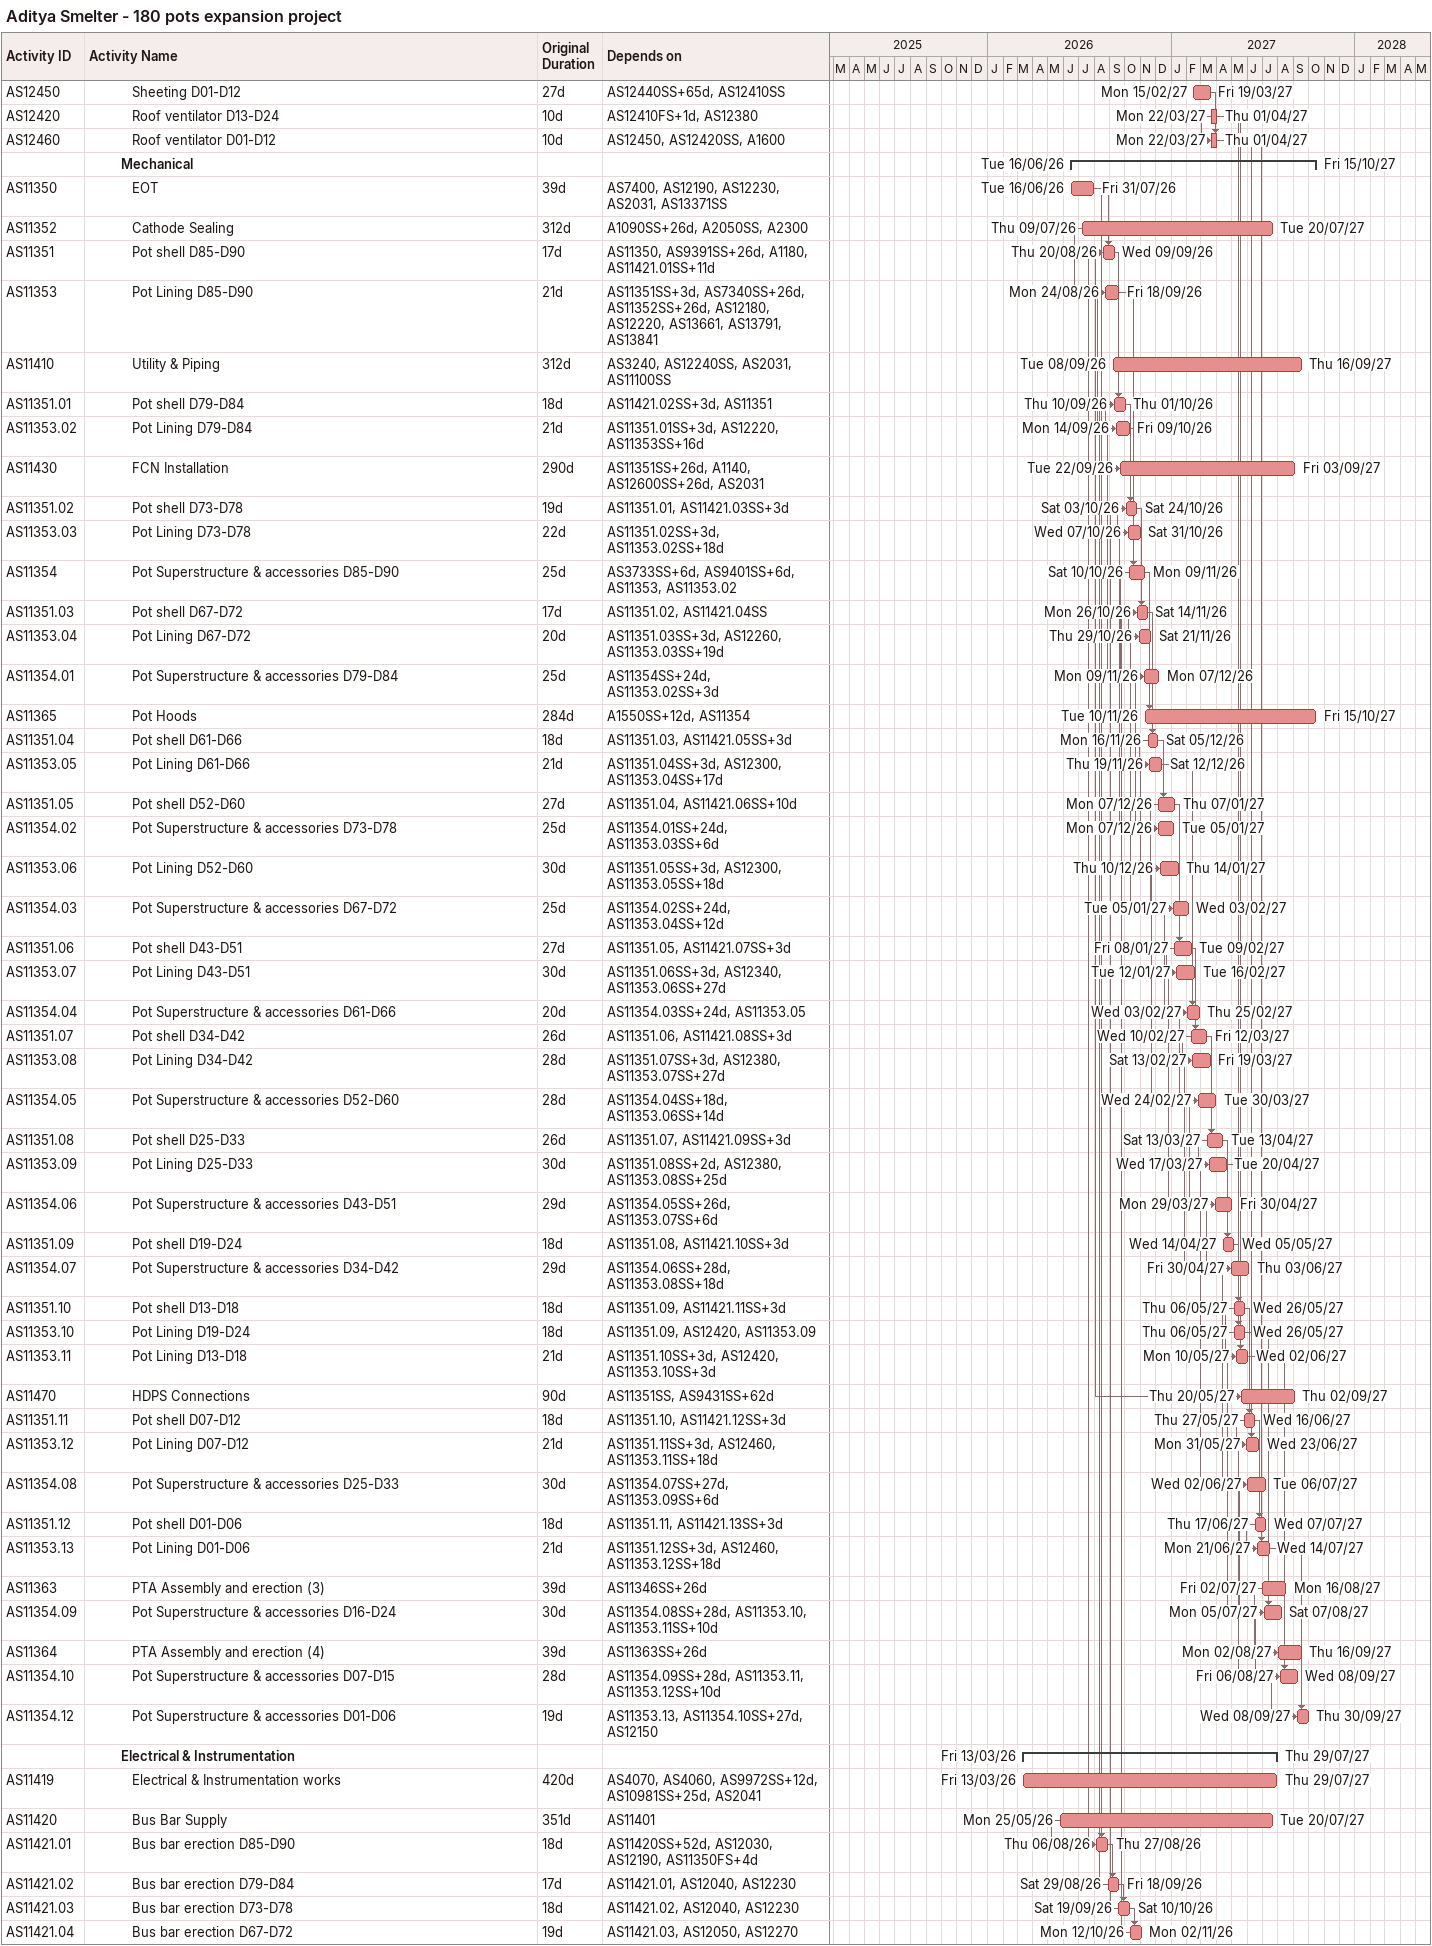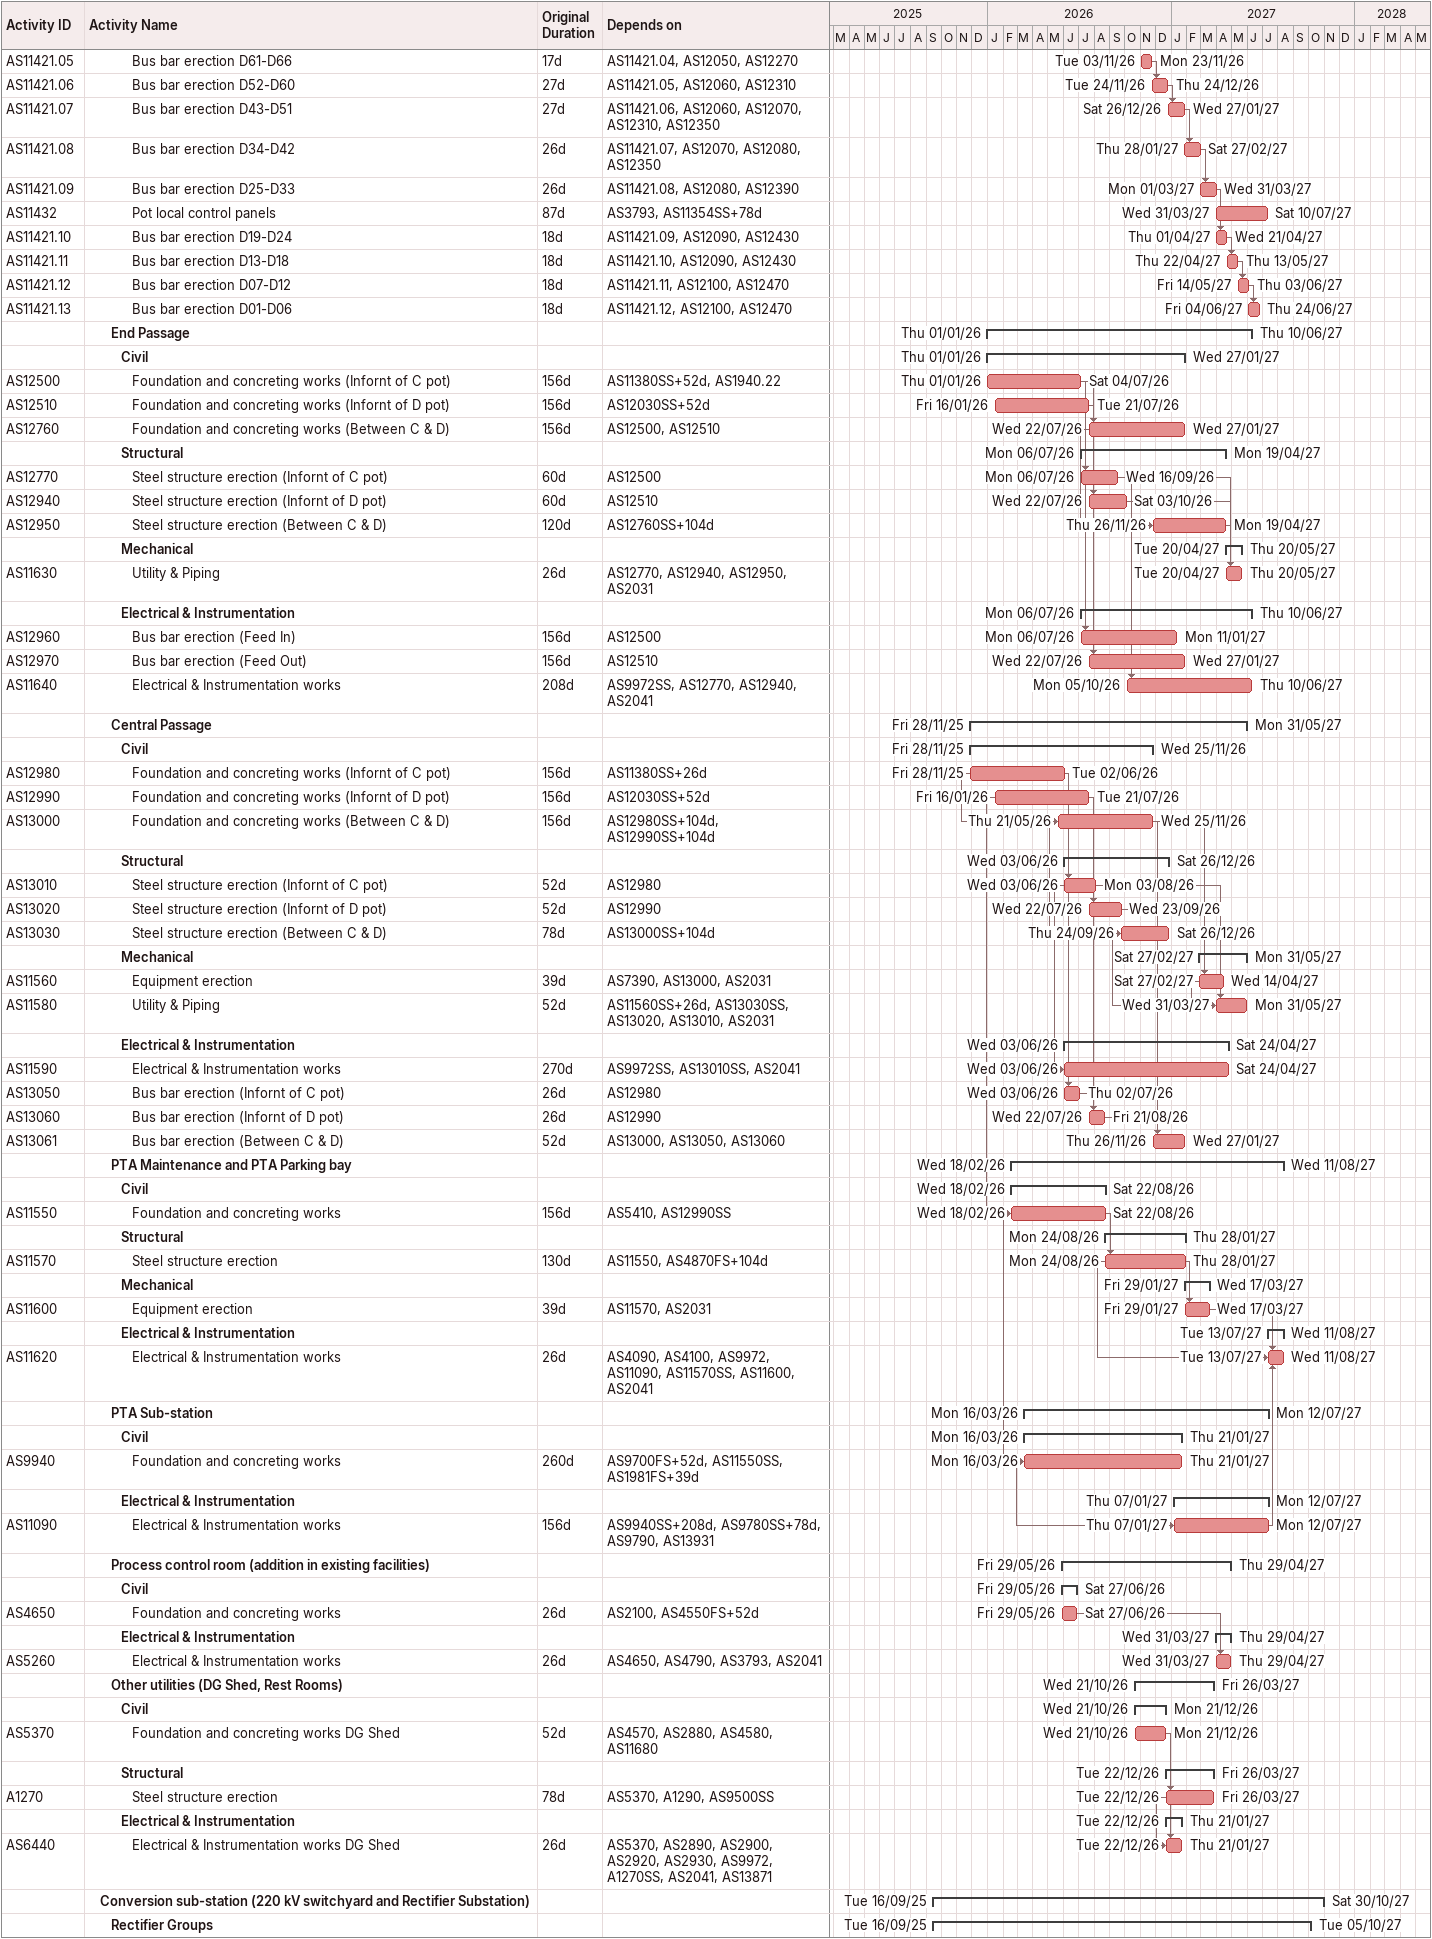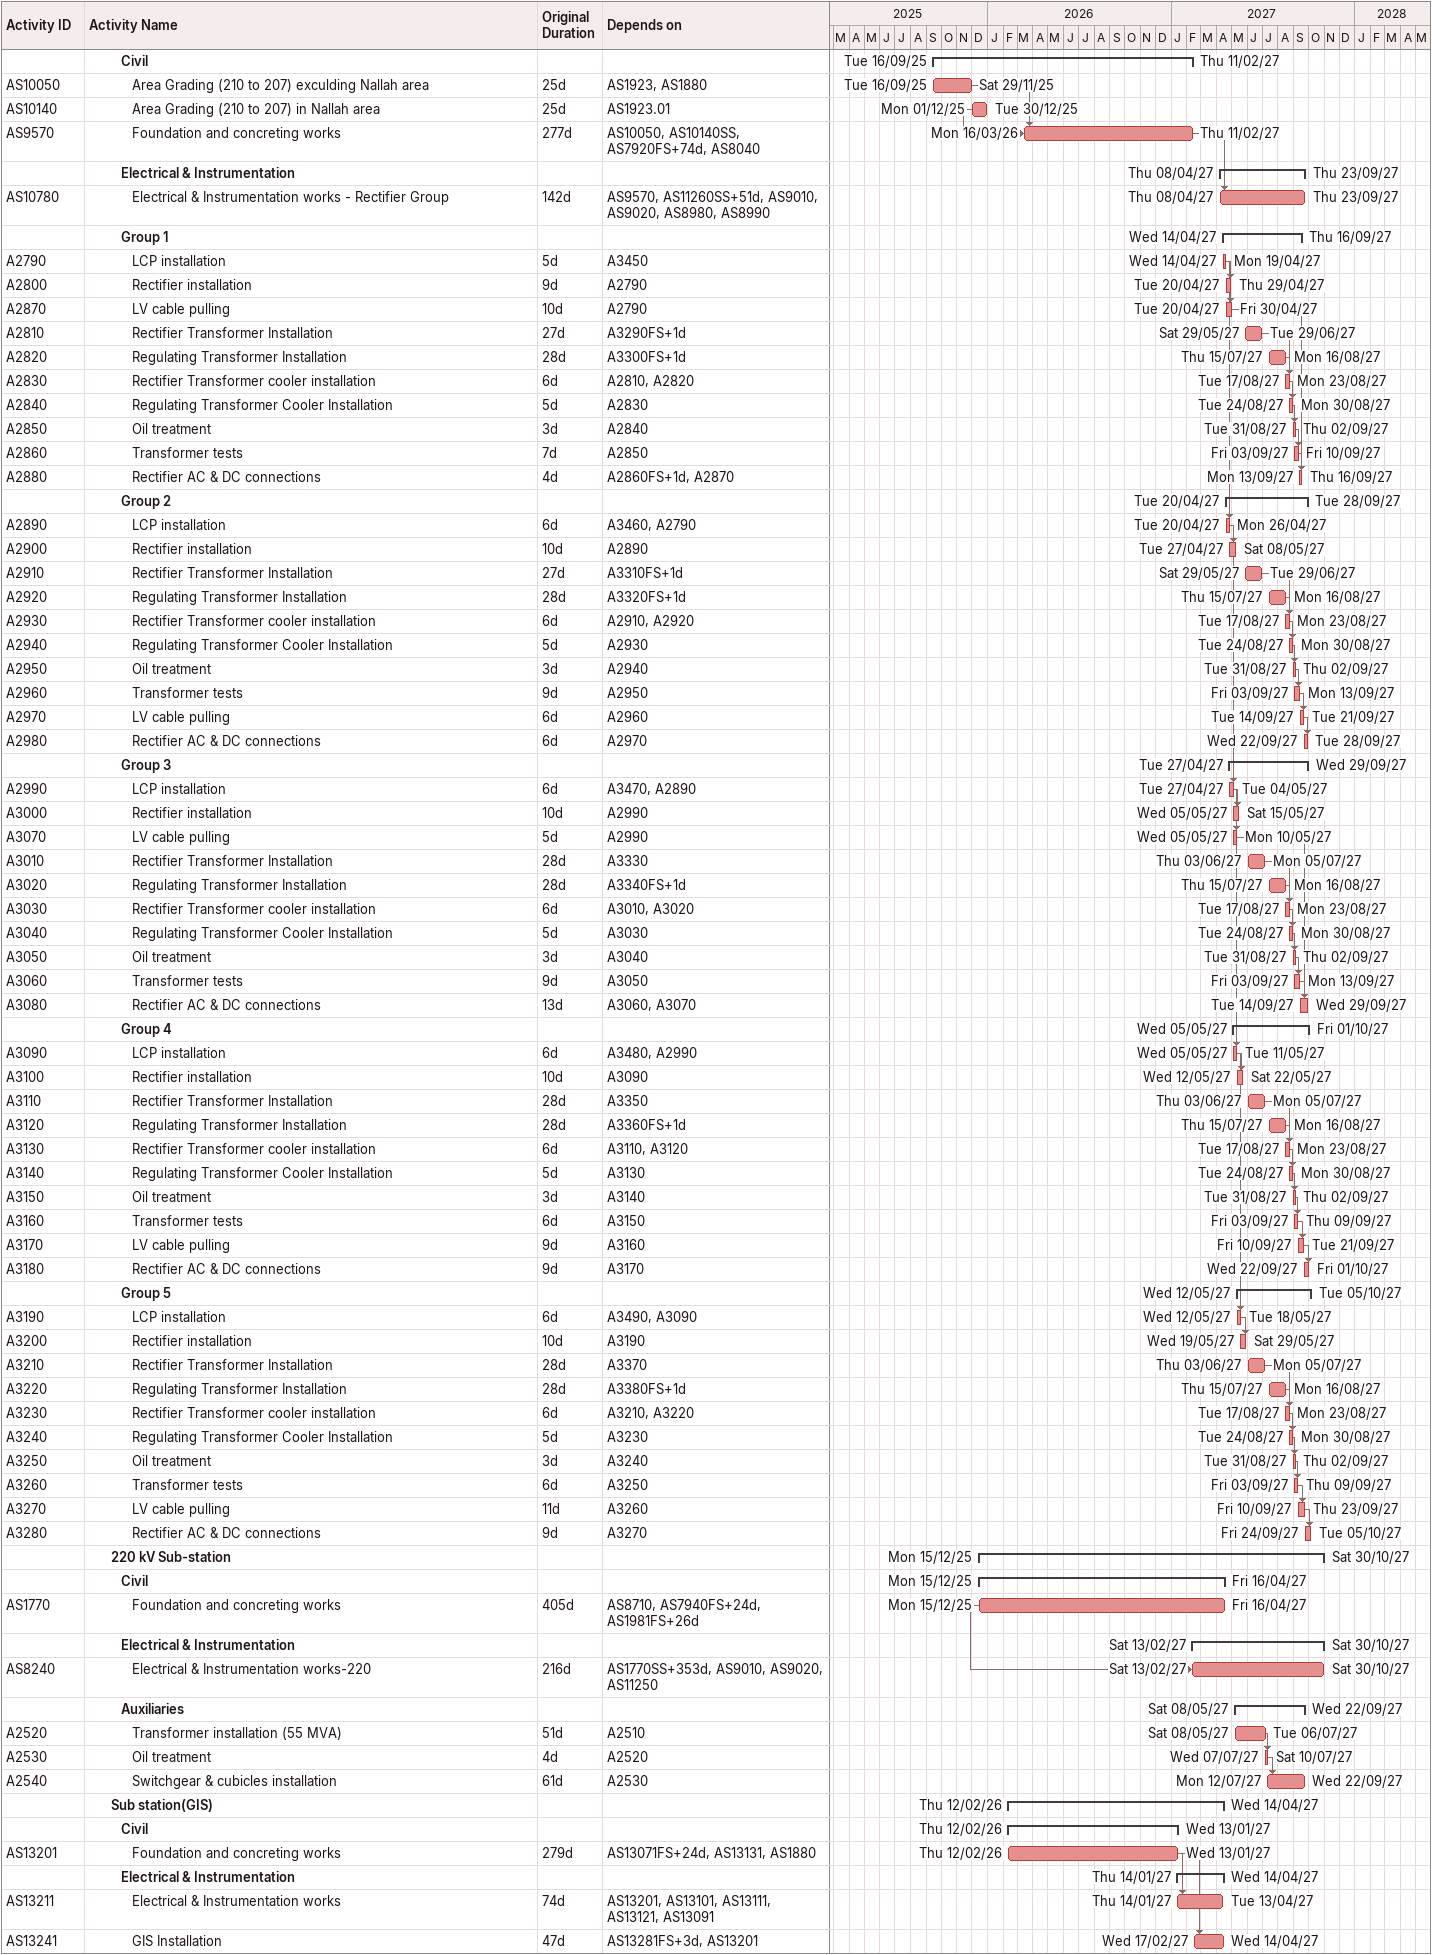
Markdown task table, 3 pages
Aditya Smelter - 180 pots expansion project

| ID | Level | Task | Original duration | Start | Finish | Predecessors |
|---|---|---|---|---|---|---|
| AS12450 | 5 | Sheeting D01-D12 | 27d | 2027-02-15 | 2027-03-19 | AS12440SS+65d, AS12410SS |
| AS12420 | 5 | Roof ventilator D13-D24 | 10d | 2027-03-22 | 2027-04-01 | AS12410FS+1d, AS12380 |
| AS12460 | 5 | Roof ventilator D01-D12 | 10d | 2027-03-22 | 2027-04-01 | AS12450, AS12420SS, A1600 |
|  | 4 | **Mechanical** |  | 2026-06-16 | 2027-10-15 |  |
| AS11350 | 5 | EOT | 39d | 2026-06-16 | 2026-07-31 | AS7400, AS12190, AS12230, AS2031, AS13371SS |
| AS11352 | 5 | Cathode Sealing | 312d | 2026-07-09 | 2027-07-20 | A1090SS+26d, A2050SS, A2300 |
| AS11351 | 5 | Pot shell D85-D90 | 17d | 2026-08-20 | 2026-09-09 | AS11350, AS9391SS+26d, A1180, AS11421.01SS+11d |
| AS11353 | 5 | Pot Lining D85-D90 | 21d | 2026-08-24 | 2026-09-18 | AS11351SS+3d, AS7340SS+26d, AS11352SS+26d, AS12180, AS12220, AS13661, AS13791, AS13841 |
| AS11410 | 5 | Utility & Piping | 312d | 2026-09-08 | 2027-09-16 | AS3240, AS12240SS, AS2031, AS11100SS |
| AS11351.01 | 5 | Pot shell D79-D84 | 18d | 2026-09-10 | 2026-10-01 | AS11421.02SS+3d, AS11351 |
| AS11353.02 | 5 | Pot Lining D79-D84 | 21d | 2026-09-14 | 2026-10-09 | AS11351.01SS+3d, AS12220, AS11353SS+16d |
| AS11430 | 5 | FCN Installation | 290d | 2026-09-22 | 2027-09-03 | AS11351SS+26d, A1140, AS12600SS+26d, AS2031 |
| AS11351.02 | 5 | Pot shell D73-D78 | 19d | 2026-10-03 | 2026-10-24 | AS11351.01, AS11421.03SS+3d |
| AS11353.03 | 5 | Pot Lining D73-D78 | 22d | 2026-10-07 | 2026-10-31 | AS11351.02SS+3d, AS11353.02SS+18d |
| AS11354 | 5 | Pot Superstructure & accessories D85-D90 | 25d | 2026-10-10 | 2026-11-09 | AS3733SS+6d, AS9401SS+6d, AS11353, AS11353.02 |
| AS11351.03 | 5 | Pot shell D67-D72 | 17d | 2026-10-26 | 2026-11-14 | AS11351.02, AS11421.04SS |
| AS11353.04 | 5 | Pot Lining D67-D72 | 20d | 2026-10-29 | 2026-11-21 | AS11351.03SS+3d, AS12260, AS11353.03SS+19d |
| AS11354.01 | 5 | Pot Superstructure & accessories D79-D84 | 25d | 2026-11-09 | 2026-12-07 | AS11354SS+24d, AS11353.02SS+3d |
| AS11365 | 5 | Pot Hoods | 284d | 2026-11-10 | 2027-10-15 | A1550SS+12d, AS11354 |
| AS11351.04 | 5 | Pot shell D61-D66 | 18d | 2026-11-16 | 2026-12-05 | AS11351.03, AS11421.05SS+3d |
| AS11353.05 | 5 | Pot Lining D61-D66 | 21d | 2026-11-19 | 2026-12-12 | AS11351.04SS+3d, AS12300, AS11353.04SS+17d |
| AS11351.05 | 5 | Pot shell D52-D60 | 27d | 2026-12-07 | 2027-01-07 | AS11351.04, AS11421.06SS+10d |
| AS11354.02 | 5 | Pot Superstructure & accessories D73-D78 | 25d | 2026-12-07 | 2027-01-05 | AS11354.01SS+24d, AS11353.03SS+6d |
| AS11353.06 | 5 | Pot Lining D52-D60 | 30d | 2026-12-10 | 2027-01-14 | AS11351.05SS+3d, AS12300, AS11353.05SS+18d |
| AS11354.03 | 5 | Pot Superstructure & accessories D67-D72 | 25d | 2027-01-05 | 2027-02-03 | AS11354.02SS+24d, AS11353.04SS+12d |
| AS11351.06 | 5 | Pot shell D43-D51 | 27d | 2027-01-08 | 2027-02-09 | AS11351.05, AS11421.07SS+3d |
| AS11353.07 | 5 | Pot Lining D43-D51 | 30d | 2027-01-12 | 2027-02-16 | AS11351.06SS+3d, AS12340, AS11353.06SS+27d |
| AS11354.04 | 5 | Pot Superstructure & accessories D61-D66 | 20d | 2027-02-03 | 2027-02-25 | AS11354.03SS+24d, AS11353.05 |
| AS11351.07 | 5 | Pot shell D34-D42 | 26d | 2027-02-10 | 2027-03-12 | AS11351.06, AS11421.08SS+3d |
| AS11353.08 | 5 | Pot Lining D34-D42 | 28d | 2027-02-13 | 2027-03-19 | AS11351.07SS+3d, AS12380, AS11353.07SS+27d |
| AS11354.05 | 5 | Pot Superstructure & accessories D52-D60 | 28d | 2027-02-24 | 2027-03-30 | AS11354.04SS+18d, AS11353.06SS+14d |
| AS11351.08 | 5 | Pot shell D25-D33 | 26d | 2027-03-13 | 2027-04-13 | AS11351.07, AS11421.09SS+3d |
| AS11353.09 | 5 | Pot Lining D25-D33 | 30d | 2027-03-17 | 2027-04-20 | AS11351.08SS+2d, AS12380, AS11353.08SS+25d |
| AS11354.06 | 5 | Pot Superstructure & accessories D43-D51 | 29d | 2027-03-29 | 2027-04-30 | AS11354.05SS+26d, AS11353.07SS+6d |
| AS11351.09 | 5 | Pot shell D19-D24 | 18d | 2027-04-14 | 2027-05-05 | AS11351.08, AS11421.10SS+3d |
| AS11354.07 | 5 | Pot Superstructure & accessories D34-D42 | 29d | 2027-04-30 | 2027-06-03 | AS11354.06SS+28d, AS11353.08SS+18d |
| AS11351.10 | 5 | Pot shell D13-D18 | 18d | 2027-05-06 | 2027-05-26 | AS11351.09, AS11421.11SS+3d |
| AS11353.10 | 5 | Pot Lining D19-D24 | 18d | 2027-05-06 | 2027-05-26 | AS11351.09, AS12420, AS11353.09 |
| AS11353.11 | 5 | Pot Lining D13-D18 | 21d | 2027-05-10 | 2027-06-02 | AS11351.10SS+3d, AS12420, AS11353.10SS+3d |
| AS11470 | 5 | HDPS Connections | 90d | 2027-05-20 | 2027-09-02 | AS11351SS, AS9431SS+62d |
| AS11351.11 | 5 | Pot shell D07-D12 | 18d | 2027-05-27 | 2027-06-16 | AS11351.10, AS11421.12SS+3d |
| AS11353.12 | 5 | Pot Lining D07-D12 | 21d | 2027-05-31 | 2027-06-23 | AS11351.11SS+3d, AS12460, AS11353.11SS+18d |
| AS11354.08 | 5 | Pot Superstructure & accessories D25-D33 | 30d | 2027-06-02 | 2027-07-06 | AS11354.07SS+27d, AS11353.09SS+6d |
| AS11351.12 | 5 | Pot shell D01-D06 | 18d | 2027-06-17 | 2027-07-07 | AS11351.11, AS11421.13SS+3d |
| AS11353.13 | 5 | Pot Lining D01-D06 | 21d | 2027-06-21 | 2027-07-14 | AS11351.12SS+3d, AS12460, AS11353.12SS+18d |
| AS11363 | 5 | PTA Assembly and erection (3) | 39d | 2027-07-02 | 2027-08-16 | AS11346SS+26d |
| AS11354.09 | 5 | Pot Superstructure & accessories D16-D24 | 30d | 2027-07-05 | 2027-08-07 | AS11354.08SS+28d, AS11353.10, AS11353.11SS+10d |
| AS11364 | 5 | PTA Assembly and erection (4) | 39d | 2027-08-02 | 2027-09-16 | AS11363SS+26d |
| AS11354.10 | 5 | Pot Superstructure & accessories D07-D15 | 28d | 2027-08-06 | 2027-09-08 | AS11354.09SS+28d, AS11353.11, AS11353.12SS+10d |
| AS11354.12 | 5 | Pot Superstructure & accessories D01-D06 | 19d | 2027-09-08 | 2027-09-30 | AS11353.13, AS11354.10SS+27d, AS12150 |
|  | 4 | **Electrical & Instrumentation** |  | 2026-03-13 | 2027-07-29 |  |
| AS11419 | 5 | Electrical & Instrumentation works | 420d | 2026-03-13 | 2027-07-29 | AS4070, AS4060, AS9972SS+12d, AS10981SS+25d, AS2041 |
| AS11420 | 5 | Bus Bar Supply | 351d | 2026-05-25 | 2027-07-20 | AS11401 |
| AS11421.01 | 5 | Bus bar erection D85-D90 | 18d | 2026-08-06 | 2026-08-27 | AS11420SS+52d, AS12030, AS12190, AS11350FS+4d |
| AS11421.02 | 5 | Bus bar erection D79-D84 | 17d | 2026-08-29 | 2026-09-18 | AS11421.01, AS12040, AS12230 |
| AS11421.03 | 5 | Bus bar erection D73-D78 | 18d | 2026-09-19 | 2026-10-10 | AS11421.02, AS12040, AS12230 |
| AS11421.04 | 5 | Bus bar erection D67-D72 | 19d | 2026-10-12 | 2026-11-02 | AS11421.03, AS12050, AS12270 |
| AS11421.05 | 5 | Bus bar erection D61-D66 | 17d | 2026-11-03 | 2026-11-23 | AS11421.04, AS12050, AS12270 |
| AS11421.06 | 5 | Bus bar erection D52-D60 | 27d | 2026-11-24 | 2026-12-24 | AS11421.05, AS12060, AS12310 |
| AS11421.07 | 5 | Bus bar erection D43-D51 | 27d | 2026-12-26 | 2027-01-27 | AS11421.06, AS12060, AS12070, AS12310, AS12350 |
| AS11421.08 | 5 | Bus bar erection D34-D42 | 26d | 2027-01-28 | 2027-02-27 | AS11421.07, AS12070, AS12080, AS12350 |
| AS11421.09 | 5 | Bus bar erection D25-D33 | 26d | 2027-03-01 | 2027-03-31 | AS11421.08, AS12080, AS12390 |
| AS11432 | 5 | Pot local control panels | 87d | 2027-03-31 | 2027-07-10 | AS3793, AS11354SS+78d |
| AS11421.10 | 5 | Bus bar erection D19-D24 | 18d | 2027-04-01 | 2027-04-21 | AS11421.09, AS12090, AS12430 |
| AS11421.11 | 5 | Bus bar erection D13-D18 | 18d | 2027-04-22 | 2027-05-13 | AS11421.10, AS12090, AS12430 |
| AS11421.12 | 5 | Bus bar erection D07-D12 | 18d | 2027-05-14 | 2027-06-03 | AS11421.11, AS12100, AS12470 |
| AS11421.13 | 5 | Bus bar erection D01-D06 | 18d | 2027-06-04 | 2027-06-24 | AS11421.12, AS12100, AS12470 |
|  | 3 | **End Passage** |  | 2026-01-01 | 2027-06-10 |  |
|  | 4 | **Civil** |  | 2026-01-01 | 2027-01-27 |  |
| AS12500 | 5 | Foundation and concreting works (Infornt of C pot) | 156d | 2026-01-01 | 2026-07-04 | AS11380SS+52d, AS1940.22 |
| AS12510 | 5 | Foundation and concreting works (Infornt of D pot) | 156d | 2026-01-16 | 2026-07-21 | AS12030SS+52d |
| AS12760 | 5 | Foundation and concreting works (Between C & D) | 156d | 2026-07-22 | 2027-01-27 | AS12500, AS12510 |
|  | 4 | **Structural** |  | 2026-07-06 | 2027-04-19 |  |
| AS12770 | 5 | Steel structure erection (Infornt of C pot) | 60d | 2026-07-06 | 2026-09-16 | AS12500 |
| AS12940 | 5 | Steel structure erection (Infornt of D pot) | 60d | 2026-07-22 | 2026-10-03 | AS12510 |
| AS12950 | 5 | Steel structure erection (Between C & D) | 120d | 2026-11-26 | 2027-04-19 | AS12760SS+104d |
|  | 4 | **Mechanical** |  | 2027-04-20 | 2027-05-20 |  |
| AS11630 | 5 | Utility & Piping | 26d | 2027-04-20 | 2027-05-20 | AS12770, AS12940, AS12950, AS2031 |
|  | 4 | **Electrical & Instrumentation** |  | 2026-07-06 | 2027-06-10 |  |
| AS12960 | 5 | Bus bar erection (Feed In) | 156d | 2026-07-06 | 2027-01-11 | AS12500 |
| AS12970 | 5 | Bus bar erection (Feed Out) | 156d | 2026-07-22 | 2027-01-27 | AS12510 |
| AS11640 | 5 | Electrical & Instrumentation works | 208d | 2026-10-05 | 2027-06-10 | AS9972SS, AS12770, AS12940, AS2041 |
|  | 3 | **Central Passage** |  | 2025-11-28 | 2027-05-31 |  |
|  | 4 | **Civil** |  | 2025-11-28 | 2026-11-25 |  |
| AS12980 | 5 | Foundation and concreting works (Infornt of C pot) | 156d | 2025-11-28 | 2026-06-02 | AS11380SS+26d |
| AS12990 | 5 | Foundation and concreting works (Infornt of D pot) | 156d | 2026-01-16 | 2026-07-21 | AS12030SS+52d |
| AS13000 | 5 | Foundation and concreting works (Between C & D) | 156d | 2026-05-21 | 2026-11-25 | AS12980SS+104d, AS12990SS+104d |
|  | 4 | **Structural** |  | 2026-06-03 | 2026-12-26 |  |
| AS13010 | 5 | Steel structure erection (Infornt of C pot) | 52d | 2026-06-03 | 2026-08-03 | AS12980 |
| AS13020 | 5 | Steel structure erection (Infornt of D pot) | 52d | 2026-07-22 | 2026-09-23 | AS12990 |
| AS13030 | 5 | Steel structure erection (Between C & D) | 78d | 2026-09-24 | 2026-12-26 | AS13000SS+104d |
|  | 4 | **Mechanical** |  | 2027-02-27 | 2027-05-31 |  |
| AS11560 | 5 | Equipment erection | 39d | 2027-02-27 | 2027-04-14 | AS7390, AS13000, AS2031 |
| AS11580 | 5 | Utility & Piping | 52d | 2027-03-31 | 2027-05-31 | AS11560SS+26d, AS13030SS, AS13020, AS13010, AS2031 |
|  | 4 | **Electrical & Instrumentation** |  | 2026-06-03 | 2027-04-24 |  |
| AS11590 | 5 | Electrical & Instrumentation works | 270d | 2026-06-03 | 2027-04-24 | AS9972SS, AS13010SS, AS2041 |
| AS13050 | 5 | Bus bar erection (Infornt of C pot) | 26d | 2026-06-03 | 2026-07-02 | AS12980 |
| AS13060 | 5 | Bus bar erection (Infornt of D pot) | 26d | 2026-07-22 | 2026-08-21 | AS12990 |
| AS13061 | 5 | Bus bar erection (Between C & D) | 52d | 2026-11-26 | 2027-01-27 | AS13000, AS13050, AS13060 |
|  | 3 | **PTA Maintenance and PTA Parking bay** |  | 2026-02-18 | 2027-08-11 |  |
|  | 4 | **Civil** |  | 2026-02-18 | 2026-08-22 |  |
| AS11550 | 5 | Foundation and concreting works | 156d | 2026-02-18 | 2026-08-22 | AS5410, AS12990SS |
|  | 4 | **Structural** |  | 2026-08-24 | 2027-01-28 |  |
| AS11570 | 5 | Steel structure erection | 130d | 2026-08-24 | 2027-01-28 | AS11550, AS4870FS+104d |
|  | 4 | **Mechanical** |  | 2027-01-29 | 2027-03-17 |  |
| AS11600 | 5 | Equipment erection | 39d | 2027-01-29 | 2027-03-17 | AS11570, AS2031 |
|  | 4 | **Electrical & Instrumentation** |  | 2027-07-13 | 2027-08-11 |  |
| AS11620 | 5 | Electrical & Instrumentation works | 26d | 2027-07-13 | 2027-08-11 | AS4090, AS4100, AS9972, AS11090, AS11570SS, AS11600, AS2041 |
|  | 3 | **PTA Sub-station** |  | 2026-03-16 | 2027-07-12 |  |
|  | 4 | **Civil** |  | 2026-03-16 | 2027-01-21 |  |
| AS9940 | 5 | Foundation and concreting works | 260d | 2026-03-16 | 2027-01-21 | AS9700FS+52d, AS11550SS, AS1981FS+39d |
|  | 4 | **Electrical & Instrumentation** |  | 2027-01-07 | 2027-07-12 |  |
| AS11090 | 5 | Electrical & Instrumentation works | 156d | 2027-01-07 | 2027-07-12 | AS9940SS+208d, AS9780SS+78d, AS9790, AS13931 |
|  | 3 | **Process control room (addition in existing facilities)** |  | 2026-05-29 | 2027-04-29 |  |
|  | 4 | **Civil** |  | 2026-05-29 | 2026-06-27 |  |
| AS4650 | 5 | Foundation and concreting works | 26d | 2026-05-29 | 2026-06-27 | AS2100, AS4550FS+52d |
|  | 4 | **Electrical & Instrumentation** |  | 2027-03-31 | 2027-04-29 |  |
| AS5260 | 5 | Electrical & Instrumentation works | 26d | 2027-03-31 | 2027-04-29 | AS4650, AS4790, AS3793, AS2041 |
|  | 3 | **Other utilities (DG Shed, Rest Rooms)** |  | 2026-10-21 | 2027-03-26 |  |
|  | 4 | **Civil** |  | 2026-10-21 | 2026-12-21 |  |
| AS5370 | 5 | Foundation and concreting works DG Shed | 52d | 2026-10-21 | 2026-12-21 | AS4570, AS2880, AS4580, AS11680 |
|  | 4 | **Structural** |  | 2026-12-22 | 2027-03-26 |  |
| A1270 | 5 | Steel structure erection | 78d | 2026-12-22 | 2027-03-26 | AS5370, A1290, AS9500SS |
|  | 4 | **Electrical & Instrumentation** |  | 2026-12-22 | 2027-01-21 |  |
| AS6440 | 5 | Electrical & Instrumentation works DG Shed | 26d | 2026-12-22 | 2027-01-21 | AS5370, AS2890, AS2900, AS2920, AS2930, AS9972, A1270SS, AS2041, AS13871 |
|  | 2 | **Conversion sub-station (220 kV switchyard and Rectifier Substation)** |  | 2025-09-16 | 2027-10-30 |  |
|  | 3 | **Rectifier Groups** |  | 2025-09-16 | 2027-10-05 |  |
|  | 4 | **Civil** |  | 2025-09-16 | 2027-02-11 |  |
| AS10050 | 5 | Area Grading (210 to 207) exculding Nallah area | 25d | 2025-09-16 | 2025-11-29 | AS1923, AS1880 |
| AS10140 | 5 | Area Grading (210 to 207) in Nallah area | 25d | 2025-12-01 | 2025-12-30 | AS1923.01 |
| AS9570 | 5 | Foundation and concreting works | 277d | 2026-03-16 | 2027-02-11 | AS10050, AS10140SS, AS7920FS+74d, AS8040 |
|  | 4 | **Electrical & Instrumentation** |  | 2027-04-08 | 2027-09-23 |  |
| AS10780 | 5 | Electrical & Instrumentation works - Rectifier Group | 142d | 2027-04-08 | 2027-09-23 | AS9570, AS11260SS+51d, AS9010, AS9020, AS8980, AS8990 |
|  | 4 | **Group 1** |  | 2027-04-14 | 2027-09-16 |  |
| A2790 | 5 | LCP installation | 5d | 2027-04-14 | 2027-04-19 | A3450 |
| A2800 | 5 | Rectifier installation | 9d | 2027-04-20 | 2027-04-29 | A2790 |
| A2870 | 5 | LV cable pulling | 10d | 2027-04-20 | 2027-04-30 | A2790 |
| A2810 | 5 | Rectifier Transformer Installation | 27d | 2027-05-29 | 2027-06-29 | A3290FS+1d |
| A2820 | 5 | Regulating Transformer Installation | 28d | 2027-07-15 | 2027-08-16 | A3300FS+1d |
| A2830 | 5 | Rectifier Transformer cooler installation | 6d | 2027-08-17 | 2027-08-23 | A2810, A2820 |
| A2840 | 5 | Regulating Transformer Cooler Installation | 5d | 2027-08-24 | 2027-08-30 | A2830 |
| A2850 | 5 | Oil treatment | 3d | 2027-08-31 | 2027-09-02 | A2840 |
| A2860 | 5 | Transformer tests | 7d | 2027-09-03 | 2027-09-10 | A2850 |
| A2880 | 5 | Rectifier AC & DC connections | 4d | 2027-09-13 | 2027-09-16 | A2860FS+1d, A2870 |
|  | 4 | **Group 2** |  | 2027-04-20 | 2027-09-28 |  |
| A2890 | 5 | LCP installation | 6d | 2027-04-20 | 2027-04-26 | A3460, A2790 |
| A2900 | 5 | Rectifier installation | 10d | 2027-04-27 | 2027-05-08 | A2890 |
| A2910 | 5 | Rectifier Transformer Installation | 27d | 2027-05-29 | 2027-06-29 | A3310FS+1d |
| A2920 | 5 | Regulating Transformer Installation | 28d | 2027-07-15 | 2027-08-16 | A3320FS+1d |
| A2930 | 5 | Rectifier Transformer cooler installation | 6d | 2027-08-17 | 2027-08-23 | A2910, A2920 |
| A2940 | 5 | Regulating Transformer Cooler Installation | 5d | 2027-08-24 | 2027-08-30 | A2930 |
| A2950 | 5 | Oil treatment | 3d | 2027-08-31 | 2027-09-02 | A2940 |
| A2960 | 5 | Transformer tests | 9d | 2027-09-03 | 2027-09-13 | A2950 |
| A2970 | 5 | LV cable pulling | 6d | 2027-09-14 | 2027-09-21 | A2960 |
| A2980 | 5 | Rectifier AC & DC connections | 6d | 2027-09-22 | 2027-09-28 | A2970 |
|  | 4 | **Group 3** |  | 2027-04-27 | 2027-09-29 |  |
| A2990 | 5 | LCP installation | 6d | 2027-04-27 | 2027-05-04 | A3470, A2890 |
| A3000 | 5 | Rectifier installation | 10d | 2027-05-05 | 2027-05-15 | A2990 |
| A3070 | 5 | LV cable pulling | 5d | 2027-05-05 | 2027-05-10 | A2990 |
| A3010 | 5 | Rectifier Transformer Installation | 28d | 2027-06-03 | 2027-07-05 | A3330 |
| A3020 | 5 | Regulating Transformer Installation | 28d | 2027-07-15 | 2027-08-16 | A3340FS+1d |
| A3030 | 5 | Rectifier Transformer cooler installation | 6d | 2027-08-17 | 2027-08-23 | A3010, A3020 |
| A3040 | 5 | Regulating Transformer Cooler Installation | 5d | 2027-08-24 | 2027-08-30 | A3030 |
| A3050 | 5 | Oil treatment | 3d | 2027-08-31 | 2027-09-02 | A3040 |
| A3060 | 5 | Transformer tests | 9d | 2027-09-03 | 2027-09-13 | A3050 |
| A3080 | 5 | Rectifier AC & DC connections | 13d | 2027-09-14 | 2027-09-29 | A3060, A3070 |
|  | 4 | **Group 4** |  | 2027-05-05 | 2027-10-01 |  |
| A3090 | 5 | LCP installation | 6d | 2027-05-05 | 2027-05-11 | A3480, A2990 |
| A3100 | 5 | Rectifier installation | 10d | 2027-05-12 | 2027-05-22 | A3090 |
| A3110 | 5 | Rectifier Transformer Installation | 28d | 2027-06-03 | 2027-07-05 | A3350 |
| A3120 | 5 | Regulating Transformer Installation | 28d | 2027-07-15 | 2027-08-16 | A3360FS+1d |
| A3130 | 5 | Rectifier Transformer cooler installation | 6d | 2027-08-17 | 2027-08-23 | A3110, A3120 |
| A3140 | 5 | Regulating Transformer Cooler Installation | 5d | 2027-08-24 | 2027-08-30 | A3130 |
| A3150 | 5 | Oil treatment | 3d | 2027-08-31 | 2027-09-02 | A3140 |
| A3160 | 5 | Transformer tests | 6d | 2027-09-03 | 2027-09-09 | A3150 |
| A3170 | 5 | LV cable pulling | 9d | 2027-09-10 | 2027-09-21 | A3160 |
| A3180 | 5 | Rectifier AC & DC connections | 9d | 2027-09-22 | 2027-10-01 | A3170 |
|  | 4 | **Group 5** |  | 2027-05-12 | 2027-10-05 |  |
| A3190 | 5 | LCP installation | 6d | 2027-05-12 | 2027-05-18 | A3490, A3090 |
| A3200 | 5 | Rectifier installation | 10d | 2027-05-19 | 2027-05-29 | A3190 |
| A3210 | 5 | Rectifier Transformer Installation | 28d | 2027-06-03 | 2027-07-05 | A3370 |
| A3220 | 5 | Regulating Transformer Installation | 28d | 2027-07-15 | 2027-08-16 | A3380FS+1d |
| A3230 | 5 | Rectifier Transformer cooler installation | 6d | 2027-08-17 | 2027-08-23 | A3210, A3220 |
| A3240 | 5 | Regulating Transformer Cooler Installation | 5d | 2027-08-24 | 2027-08-30 | A3230 |
| A3250 | 5 | Oil treatment | 3d | 2027-08-31 | 2027-09-02 | A3240 |
| A3260 | 5 | Transformer tests | 6d | 2027-09-03 | 2027-09-09 | A3250 |
| A3270 | 5 | LV cable pulling | 11d | 2027-09-10 | 2027-09-23 | A3260 |
| A3280 | 5 | Rectifier AC & DC connections | 9d | 2027-09-24 | 2027-10-05 | A3270 |
|  | 3 | **220 kV Sub-station** |  | 2025-12-15 | 2027-10-30 |  |
|  | 4 | **Civil** |  | 2025-12-15 | 2027-04-16 |  |
| AS1770 | 5 | Foundation and concreting works | 405d | 2025-12-15 | 2027-04-16 | AS8710, AS7940FS+24d, AS1981FS+26d |
|  | 4 | **Electrical & Instrumentation** |  | 2027-02-13 | 2027-10-30 |  |
| AS8240 | 5 | Electrical & Instrumentation works-220 | 216d | 2027-02-13 | 2027-10-30 | AS1770SS+353d, AS9010, AS9020, AS11250 |
|  | 4 | **Auxiliaries** |  | 2027-05-08 | 2027-09-22 |  |
| A2520 | 5 | Transformer installation (55 MVA) | 51d | 2027-05-08 | 2027-07-06 | A2510 |
| A2530 | 5 | Oil treatment | 4d | 2027-07-07 | 2027-07-10 | A2520 |
| A2540 | 5 | Switchgear & cubicles installation | 61d | 2027-07-12 | 2027-09-22 | A2530 |
|  | 3 | **Sub station(GIS)** |  | 2026-02-12 | 2027-04-14 |  |
|  | 4 | **Civil** |  | 2026-02-12 | 2027-01-13 |  |
| AS13201 | 5 | Foundation and concreting works | 279d | 2026-02-12 | 2027-01-13 | AS13071FS+24d, AS13131, AS1880 |
|  | 4 | **Electrical & Instrumentation** |  | 2027-01-14 | 2027-04-14 |  |
| AS13211 | 5 | Electrical & Instrumentation works | 74d | 2027-01-14 | 2027-04-13 | AS13201, AS13101, AS13111, AS13121, AS13091 |
| AS13241 | 5 | GIS Installation | 47d | 2027-02-17 | 2027-04-14 | AS13281FS+3d, AS13201 |
